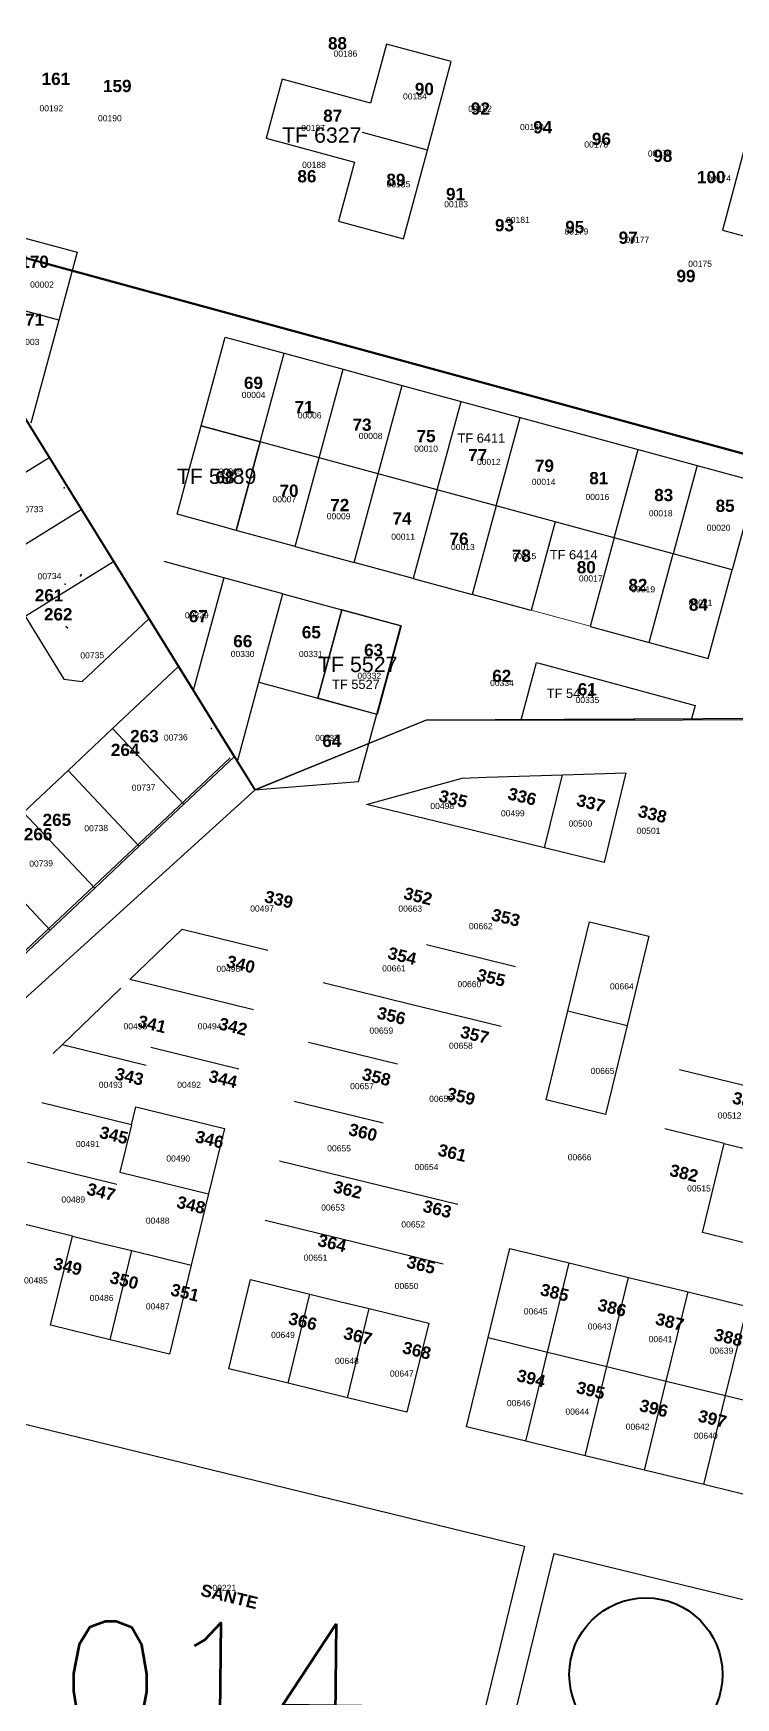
# Model space of a CAD drawing. Header units: metres. Extents: x 0 to 1324930, y 0 to 1631912.
# Drawn here: x 254000.7 to 254115.6, y 1630640.2 to 1630912.4 of the extents above; entities that cross this region are included whole.
import ezdxf
from ezdxf.enums import TextEntityAlignment as Align

# ---------------------------------------------------------------- set-up
doc = ezdxf.new("R2010")
doc.units = ezdxf.units.M
doc.header["$MEASUREMENT"] = 0
for name, color, linetype, lineweight in [('Cotation Surface1', 1, 'Continuous', 0), ('LimiteTF', 4, 'Continuous', 13), ('Numero_TF', 7, 'Continuous', 0), ('TopoAlt', 3, 'Continuous', 0), ('TopoMat', 4, 'Continuous', 0), ('Voirie', 252, 'Continuous', 0)]:
    doc.layers.add(name, color=color, linetype=linetype, lineweight=lineweight)
for name, color, linetype in [('limites_parcelles', 7, 'Continuous'), ('limites_sections', 7, 'Continuous'), ('limites_tf', 7, 'Continuous'), ('numero_lot', 7, 'Continuous'), ('numero_parcelle', 7, 'Continuous'), ('toponymie', 7, 'Continuous')]:
    doc.layers.add(name, color=color, linetype=linetype)
doc.styles.get("Standard").update_dxf_attribs({"font": 'txt.shx'})
doc.styles.add('Style-Arial', font='arial.ttf')
doc.styles.add('Style-txt', font='txt.shx')
doc.styles.add('style1', font='')
doc.styles.get('style1').set_extended_font_data('Times New Roman', bold=True)

# ---------------------------------------------------------------- blocks, each defined once
blk = doc.blocks.new('TCPOINT_108')
at = {"color": 0}
blk.add_point((0, 0), dxfattribs=at)
at = {"layer": 'TopoAlt'}
blk.add_attdef('ALT', text='', height=0.00762, dxfattribs=at).set_placement((0.00254, -0.00254), align=Align.TOP_LEFT)
at = {"layer": 'TopoMat'}
blk.add_attdef('MAT', (0.00254, 0.00254), '', height=0.01524, dxfattribs=at)
blk = doc.blocks.new('*U83')
at = {"layer": 'LimiteTF', "color": 5, "linetype": 'Continuous', "lineweight": 30}
for p, q in [((-68.200006, -106.530004, 0.00005), (-172.680006, 62.459996, 0.00005)), ((-172.680006, 62.459996, 0.00005), (-68.160006, -106.530004, 0.00005)), ((-57.900006, -91.540004, 0.00005), (-53.980006, -77.060004, 0.00005)), ((-53.980006, -77.060004, 0.00005), (-44.270006, -79.690004, 0.00005)), ((-44.270006, -79.690004, 0.00005), (-48.190006, -94.170004, 0.00005)), ((-48.190006, -94.170004, 0.00005), (-57.900006, -91.540004, 0.00005)), ((-40.170006, -95.130004, 0.00005), (-68.200006, -106.530004, 0.00005)), ((81.809994, -94.510004, 0.00005), (-40.170006, -95.130004, 0.00005))]:
    blk.add_line(p, q, dxfattribs=at)
at = {"layer": 'LimiteTF', "color": 5, "linetype": 'Continuous', "lineweight": 30, "style": 'Style-Arial'}
blk.add_text('TF 5527', height=2.5, dxfattribs=at).set_placement((-57.889677, -84.746563, 0.00005), align=Align.TOP_LEFT)
blk = doc.blocks.new('*U84')
at = {"layer": 'LimiteTF', "color": 5, "linetype": 'Continuous', "lineweight": 30}
blk.add_line((231.265866, -18.485031), (180.215866, -66.565031), dxfattribs=at)

msp = doc.modelspace()

# ---------------------------------------------------------------- linework, layer by layer
at = {"layer": 'Cotation Surface1', "color": 1, "linetype": 'Continuous', "lineweight": 40}
msp.add_circle((254100.89671, 1630643.98448), 12.52669, dxfattribs=at)
at = {"layer": 'limites_parcelles'}
for p, q in [((254058.4819, 1630910.63944), (254055.8633, 1630900.98838)), ((254069.07065, 1630907.76681), (254058.4819, 1630910.63944)), ((254065.15437, 1630893.28707), (254069.07065, 1630907.76681)), ((254041.38637, 1630904.91584), (254038.76755, 1630895.26484)), ((254055.8633, 1630900.98838), (254041.38637, 1630904.91584)), ((254038.76755, 1630895.26484), (254053.24471, 1630891.33732)), ((254065.15437, 1630893.28707), (254054.55401, 1630896.16285)), ((254117.32641, 1630894.67546), (254113.41013, 1630880.19572)), ((254061.23809, 1630878.80733), (254065.15437, 1630893.28707)), ((254053.24471, 1630891.33732), (254050.62612, 1630881.68626)), ((254050.62612, 1630881.68626), (254061.23809, 1630878.80733)), ((253994.85482, 1630880.12009), (254007.88417, 1630876.58654)), ((254113.41013, 1630880.19572), (254123.06128, 1630877.57745)), ((254007.88417, 1630876.58654), (254004.87165, 1630865.48813)), ((254004.87165, 1630865.48813), (253991.84212, 1630869.01931)), ((254004.87165, 1630865.48813), (254000.29977, 1630848.64491)), ((254028.14092, 1630848.20612), (254032.0703, 1630862.68231)), ((254032.0703, 1630862.68231), (254041.72118, 1630860.06305)), ((254037.7918, 1630845.58686), (254041.72118, 1630860.06305)), ((254041.72118, 1630860.06305), (254051.37206, 1630857.44379)), ((254047.44234, 1630842.96398), (254051.37206, 1630857.44379)), ((254051.37206, 1630857.44379), (254061.02294, 1630854.82453)), ((254057.09354, 1630840.34707), (254061.02294, 1630854.82453)), ((254061.02294, 1630854.82453), (254070.67382, 1630852.20528)), ((254066.74394, 1630837.72723), (254070.67382, 1630852.20528)), ((254070.67382, 1630852.20528), (254080.3247, 1630849.58602)), ((254037.7918, 1630845.58686), (254028.14092, 1630848.20612)), ((254076.39506, 1630835.10884), (254080.3247, 1630849.58602)), ((254080.3247, 1630849.58602), (254089.97558, 1630846.96676)), ((254033.86357, 1630831.10705), (254037.7918, 1630845.58686)), ((254047.44234, 1630842.96398), (254037.7918, 1630845.58686)), ((254089.97558, 1630846.96676), (254099.62646, 1630844.3475)), ((253988.81016, 1630834.06462), (254003.26959, 1630843.0088)), ((254043.5141, 1630828.48805), (254047.44234, 1630842.96398)), ((254057.09354, 1630840.34707), (254047.44234, 1630842.96398)), ((254095.69695, 1630829.87082), (254099.62646, 1630844.3475)), ((254099.62646, 1630844.3475), (254109.27723, 1630841.72785)), ((254053.16517, 1630825.86937), (254057.09354, 1630840.34707)), ((254066.74394, 1630837.72723), (254057.09354, 1630840.34707)), ((254109.27723, 1630841.72785), (254105.34835, 1630827.25129)), ((254109.27723, 1630841.72785), (254118.92822, 1630839.10899)), ((254066.7445, 1630837.72708), (254062.8164, 1630823.24967)), ((254066.7445, 1630837.72708), (254066.74394, 1630837.72723)), ((254076.39506, 1630835.10884), (254066.7445, 1630837.72708)), ((254118.92822, 1630839.10899), (254114.99927, 1630824.63268)), ((253994.07094, 1630825.55887), (254008.5304, 1630834.50305)), ((254076.39543, 1630835.10874), (254072.46766, 1630820.63081)), ((254076.39543, 1630835.10874), (254076.39506, 1630835.10884)), ((254086.04618, 1630832.48952), (254076.39543, 1630835.10874)), ((254086.04618, 1630832.48952), (254082.11825, 1630818.01227)), ((254095.69695, 1630829.87082), (254086.04618, 1630832.48952)), ((254043.5141, 1630828.48805), (254033.86357, 1630831.10705)), ((254095.69732, 1630829.87072), (254091.77023, 1630815.39267)), ((254095.69732, 1630829.87072), (254095.69695, 1630829.87082)), ((254105.34835, 1630827.25129), (254095.69732, 1630829.87072)), ((254043.5141, 1630828.48805), (254053.16517, 1630825.86937)), ((254101.42043, 1630812.77482), (254105.34835, 1630827.25129)), ((254114.99927, 1630824.63268), (254105.34835, 1630827.25129)), ((253999.33171, 1630817.05316), (254013.7912, 1630825.99737)), ((254031.86029, 1630823.35794), (254022.11589, 1630826.0093)), ((254062.8164, 1630823.24967), (254053.16517, 1630825.86937)), ((254111.07095, 1630810.15621), (254114.99927, 1630824.63268)), ((254031.86029, 1630823.35794), (254026.85307, 1630804.89619)), ((254041.51117, 1630820.73283), (254031.86029, 1630823.35794)), ((254037.58567, 1630806.26371), (254041.51117, 1630820.73283)), ((254041.51117, 1630820.73283), (254051.1622, 1630818.1181)), ((254062.8164, 1630823.24967), (254072.46766, 1630820.63081)), ((254051.1622, 1630818.1181), (254047.23714, 1630803.64602)), ((254060.81367, 1630815.49209), (254051.1622, 1630818.1181)), ((254082.11825, 1630818.01227), (254072.46766, 1630820.63081)), ((253999.33171, 1630817.05316), (254005.70066, 1630806.7557)), ((254008.67549, 1630806.36521), (254019.57653, 1630816.64785)), ((254019.57653, 1630816.64785), (254024.41658, 1630808.83112)), ((254056.88823, 1630801.02509), (254060.81367, 1630815.49209)), ((254091.77023, 1630815.39267), (254101.42043, 1630812.77482)), ((254101.42043, 1630812.77482), (254111.07095, 1630810.15621)), ((254024.41658, 1630808.83112), (254013.64461, 1630798.68025)), ((254024.41658, 1630808.83112), (254026.85307, 1630804.89619)), ((254005.70066, 1630806.7557), (254008.67549, 1630806.36521)), ((254026.85307, 1630804.89619), (254033.53676, 1630794.0653)), ((254034.06775, 1630793.27774), (254026.85307, 1630804.89619)), ((254034.06775, 1630793.27774), (254037.58567, 1630806.26371)), ((254037.58567, 1630806.26371), (254047.23714, 1630803.64602)), ((254047.23714, 1630803.64602), (254056.88823, 1630801.02509)), ((254053.90451, 1630790.01216), (254056.88823, 1630801.02509)), ((254013.64461, 1630798.68025), (254006.36657, 1630791.82055)), ((254013.64461, 1630798.68025), (254025.30314, 1630786.31075)), ((254025.30314, 1630786.31075), (254033.53676, 1630794.0653)), ((254033.53676, 1630794.0653), (254034.05402, 1630793.22708)), ((254006.36657, 1630791.82055), (253999.08862, 1630784.96093)), ((254006.36657, 1630791.82055), (254018.0226, 1630779.45382)), ((254034.05402, 1630793.22708), (254034.06775, 1630793.27774)), ((254034.05402, 1630793.22708), (254036.88484, 1630788.64841)), ((254070.81817, 1630790.56218), (254074.81328, 1630790.75992)), ((254074.81328, 1630790.75992), (254087.25859, 1630791.14199)), ((254084.33772, 1630779.17178), (254087.25859, 1630791.14199)), ((254087.25859, 1630791.14199), (254097.62969, 1630791.46039)), ((254097.62969, 1630791.46039), (254094.05268, 1630776.80121)), ((254036.88484, 1630788.64841), (254053.90451, 1630790.01216)), ((254055.19284, 1630786.28347), (254070.81817, 1630790.56218)), ((254018.0226, 1630779.45382), (254025.30314, 1630786.31075)), ((254072.67977, 1630782.01645), (254055.19284, 1630786.28347)), ((253999.08862, 1630784.96093), (254010.74204, 1630772.59687)), ((254084.33772, 1630779.17178), (254072.67977, 1630782.01645)), ((253991.81067, 1630778.10132), (254003.46158, 1630765.74002)), ((254010.74204, 1630772.59687), (254018.0226, 1630779.45382)), ((254094.05268, 1630776.80121), (254084.33772, 1630779.17178)), ((254003.46158, 1630765.74002), (254010.74204, 1630772.59687)), ((254088.12626, 1630752.51381), (254091.68211, 1630767.08625)), ((254091.68211, 1630767.08625), (254101.39707, 1630764.71569)), ((253996.18108, 1630758.88313), (254003.46158, 1630765.74002)), ((254016.50425, 1630757.63835), (254025.02524, 1630765.85253)), ((254025.02524, 1630765.85253), (254039.07736, 1630762.42365)), ((254101.39707, 1630764.71569), (254097.84122, 1630750.14325)), ((254079.59659, 1630759.74186), (254065.02415, 1630763.29771)), ((254005.41087, 1630746.97661), (254015.00421, 1630756.22453)), ((254022.30004, 1630756.22411), (254016.50425, 1630757.63835)), ((254036.70679, 1630752.70869), (254022.30004, 1630756.22411)), ((254048.08115, 1630757.13859), (254062.65358, 1630753.58275)), ((254062.65358, 1630753.58275), (254077.22602, 1630750.0269)), ((254084.57042, 1630737.94138), (254088.12626, 1630752.51381)), ((254088.12626, 1630752.51381), (254097.84122, 1630750.14325)), ((254097.84122, 1630750.14325), (254094.28537, 1630735.57081)), ((254045.71058, 1630747.42364), (254060.28302, 1630743.86779)), ((254003.92692, 1630745.5461), (254005.41087, 1630746.97661)), ((254019.16822, 1630743.60688), (254005.41087, 1630746.97661)), ((254034.33623, 1630742.99373), (254019.89095, 1630746.51855)), ((254106.3709, 1630742.9152), (254120.94334, 1630739.35936)), ((254016.75912, 1630733.90133), (254002.10962, 1630737.47598)), ((254016.75912, 1630733.90133), (254017.48185, 1630736.813)), ((254017.48185, 1630736.813), (254031.96566, 1630733.27877)), ((254057.91246, 1630734.15283), (254043.34002, 1630737.70868)), ((254094.28537, 1630735.57081), (254084.57042, 1630737.94138)), ((254016.75912, 1630733.90133), (254014.83184, 1630726.13688)), ((254031.96566, 1630733.27877), (254029.35804, 1630722.59232)), ((254113.71529, 1630730.82968), (254104.00033, 1630733.20025)), ((254110.15944, 1630716.25724), (254113.71529, 1630730.82968)), ((254113.71529, 1630730.82968), (254118.57277, 1630729.6444)), ((253999.73905, 1630727.76102), (254014.35002, 1630724.19577)), ((254014.83184, 1630726.13688), (254029.35804, 1630722.59232)), ((254040.96945, 1630727.99372), (254055.54189, 1630724.43787)), ((254055.54189, 1630724.43787), (254070.11433, 1630720.88202)), ((254029.35804, 1630722.59232), (254026.51336, 1630710.93437)), ((254007.08345, 1630715.6755), (253997.36849, 1630718.04606)), ((254038.59889, 1630718.27876), (254053.17132, 1630714.72291)), ((254003.5276, 1630701.10306), (254007.08345, 1630715.6755)), ((254007.08345, 1630715.6755), (254011.94092, 1630714.49021)), ((254053.17132, 1630714.72291), (254067.74376, 1630711.16706)), ((254119.8744, 1630713.88668), (254110.15944, 1630716.25724)), ((254011.94092, 1630714.49021), (254016.7984, 1630713.30493)), ((254013.24256, 1630698.73249), (254016.7984, 1630713.30493)), ((254016.7984, 1630713.30493), (254026.51336, 1630710.93437)), ((254075.08816, 1630699.08154), (254078.644, 1630713.65398)), ((254078.644, 1630713.65398), (254088.35896, 1630711.28341)), ((254026.51336, 1630710.93437), (254022.95751, 1630696.36193)), ((254084.80311, 1630696.71098), (254088.35896, 1630711.28341)), ((254088.35896, 1630711.28341), (254098.07392, 1630708.91285)), ((254032.67247, 1630693.99136), (254036.22832, 1630708.5638)), ((254036.22832, 1630708.5638), (254045.94328, 1630706.19324)), ((254094.51807, 1630694.34041), (254098.07392, 1630708.91285)), ((254098.07392, 1630708.91285), (254107.78888, 1630706.54228)), ((254104.23303, 1630691.96985), (254107.78888, 1630706.54228)), ((254107.78888, 1630706.54228), (254117.50384, 1630704.17172)), ((254042.38743, 1630691.6208), (254045.94328, 1630706.19324)), ((254045.94328, 1630706.19324), (254050.80076, 1630705.00795)), ((254050.80076, 1630705.00795), (254055.65824, 1630703.82267)), ((254052.10239, 1630689.25023), (254055.65824, 1630703.82267)), ((254055.65824, 1630703.82267), (254065.3732, 1630701.45211)), ((254113.94799, 1630689.59928), (254117.50384, 1630704.17172)), ((254013.24256, 1630698.73249), (254003.5276, 1630701.10306)), ((254065.3732, 1630701.45211), (254061.81735, 1630686.87967)), ((254022.95751, 1630696.36193), (254013.24256, 1630698.73249)), ((254071.53231, 1630684.5091), (254075.08816, 1630699.08154)), ((254075.08816, 1630699.08154), (254084.80311, 1630696.71098)), ((254081.24727, 1630682.13854), (254084.80311, 1630696.71098)), ((254084.80311, 1630696.71098), (254094.51807, 1630694.34041)), ((254042.38743, 1630691.6208), (254032.67247, 1630693.99136)), ((254090.96222, 1630679.76797), (254094.51807, 1630694.34041)), ((254094.51807, 1630694.34041), (254104.23303, 1630691.96985)), ((254052.10239, 1630689.25023), (254042.38743, 1630691.6208)), ((254100.67718, 1630677.39741), (254104.23303, 1630691.96985)), ((254104.23303, 1630691.96985), (254113.94799, 1630689.59928)), ((254061.81735, 1630686.87967), (254052.10239, 1630689.25023)), ((254110.39214, 1630675.02684), (254113.94799, 1630689.59928)), ((254113.94799, 1630689.59928), (254123.66295, 1630687.22872)), ((253998.47171, 1630685.1168), (254081.04885, 1630664.967)), ((254081.24727, 1630682.13854), (254071.53231, 1630684.5091)), ((254090.96222, 1630679.76797), (254081.24727, 1630682.13854)), ((254100.67718, 1630677.39741), (254090.96222, 1630679.76797)), ((254110.39214, 1630675.02684), (254100.67718, 1630677.39741)), ((254120.1071, 1630672.65628), (254110.39214, 1630675.02684)), ((254054.37801, 1630534.57299), (254085.90647, 1630663.78169)), ((254081.04885, 1630664.967), (254069.67014, 1630618.3352)), ((254085.90647, 1630663.78169), (254153.91104, 1630647.18776))]:
    msp.add_line(p, q, dxfattribs=at)
at = {"layer": 'limites_sections', "color": 112, "linetype": 'Continuous', "lineweight": 40, "flags": 128}
for points in [[(253674.5907, 1631377.4081), (253696.53778, 1631631.55299), (253757.0504, 1631605.0124), (254274.3391, 1631378.1314), (254391.23009, 1631349.84463), (254373.7007, 1631270.31254), (254242.09831, 1630809.46707), (253976.91465, 1630881.7928), (253928.21617, 1630961.4925), (253736.80282, 1630938.19152), (253609.69659, 1630931.39724), (253609.13338, 1630987.02081), (253623.83294, 1631051.57557), (253646.24496, 1631234.3197), (253674.5907, 1631377.4081)], [(254450.84006, 1630759.17525), (254395.3871, 1630569.1026), (254353.2541, 1630409.5098), (254348.49226, 1630392.38815), (254237.72828, 1630442.84484), (254040.03808, 1630496.89822), (253942.17203, 1630521.14592), (253859.1482, 1630539.48477), (253853.18689, 1630453.72681), (253808.24301, 1630442.91488), (253793.1789, 1630438.29059), (253774.7544, 1630423.15502), (253711.13409, 1630399.98221), (253678.01584, 1630518.05282), (253627.84835, 1630688.3893), (253621.62441, 1630712.82884), (253610.97515, 1630786.91817), (253609.69659, 1630931.39724), (253737.56631, 1630938.28485), (253928.21617, 1630961.4925), (253976.91465, 1630881.7928), (254242.09831, 1630809.46707), (254450.84006, 1630759.17525)]]:
    msp.add_lwpolyline(points, close=True, dxfattribs=at)
at = {"layer": 'limites_tf', "color": 5, "linetype": 'Continuous', "lineweight": 30}
for p, q in [((254033.53946, 1630794.06783), (253929.00716, 1630963.07748)), ((254036.93922, 1630788.65182), (253932.45922, 1630957.64182)), ((253932.45922, 1630957.64182), (254036.97922, 1630788.65182)), ((254047.23922, 1630803.64182), (254051.15922, 1630818.12182)), ((254051.15922, 1630818.12182), (254060.86922, 1630815.49182)), ((254060.86922, 1630815.49182), (254056.94922, 1630801.01182)), ((254056.94922, 1630801.01182), (254047.23922, 1630803.64182))]:
    msp.add_line(p, q, dxfattribs=at)
at = {"layer": 'limites_tf', "color": 5, "linetype": 'Continuous', "lineweight": 13}
for p, q in [((254082.12418, 1630818.05168), (254086.05418, 1630832.53168)), ((254086.05418, 1630832.53168), (254095.70418, 1630829.91168)), ((254095.70418, 1630829.91168), (254091.78418, 1630815.43168)), ((254091.78418, 1630815.43168), (254082.12418, 1630818.05168))]:
    msp.add_line(p, q, dxfattribs=at)
at = {"layer": 'limites_tf', "color": 5, "lineweight": 30, "flags": 128}
msp.add_lwpolyline([(254026.63466, 1630842.65691), (254028.14092, 1630848.20612), (254028.14092, 1630848.20612), (254037.7918, 1630845.58686), (254033.86243, 1630831.11067), (254030.96717, 1630831.89645), (254024.21155, 1630833.72993), (254025.7571, 1630839.4239), (254026.63466, 1630842.65691)], close=True, dxfattribs=at)
at = {"layer": 'limites_tf', "color": 5, "linetype": 'Continuous', "lineweight": 30, "flags": 128}
msp.add_lwpolyline([(253863.47301, 1630631.51545), (254036.97922, 1630788.65182), (254064.91084, 1630800.05394), (254191.27086, 1630800.24099), (254225.08205, 1630797.6273), (254235.2431, 1630796.06252), (254249.51535, 1630787.86344), (254259.6631, 1630786.30252), (254272.43949, 1630794.45875), (254312.24829, 1630786.52013), (254327.41138, 1630784.83074), (254345.75611, 1630781.85287), (254364.10084, 1630778.875), (254399.21894, 1630756.61485), (254377.21493, 1630714.46368), (254382.80045, 1630626.43015)], dxfattribs=at)
at = {"layer": 'limites_tf', "color": 5, "lineweight": 30}
msp.add_3dface([(254108.96108, 1630802.43943), (254108.37086, 1630800.26949), (254080.4756, 1630800.13273), (254083.01181, 1630809.48209)], dxfattribs=at)
at = {"layer": 'voirie', "color": 7, "linetype": 'Continuous', "lineweight": 80}
msp.add_open_spline([(253618.55824, 1630811.93265), (253615.63997, 1630812.82328), (253612.72169, 1630813.71392), (253609.80341, 1630814.60455), (253607.05162, 1630815.44437), (253604.28836, 1630818.63114), (253604.598, 1630821.48949), (253608.87948, 1630861.01292), (253613.67903, 1630900.534), (253618.0762, 1630940.07349), (253623.13628, 1630985.57397), (253628.26861, 1631030.97607), (253633.22377, 1631076.57602), (253634.31753, 1631086.64138), (253634.39086, 1631096.77214), (253634.41747, 1631106.86791), (253634.44129, 1631115.90721), (253633.98282, 1631124.94361), (253633.08346, 1631133.97814), (253632.01873, 1631144.67388), (253630.47772, 1631155.23103), (253628.29266, 1631165.75292), (253626.55485, 1631174.1211), (253624.46273, 1631182.35637), (253622.24574, 1631190.5837), (253615.78429, 1631214.56245), (253606.59298, 1631237.58606), (253600.20021, 1631261.73134), (253597.02759, 1631273.71423), (253595.43699, 1631285.93114), (253594.14985, 1631298.19839), (253593.06189, 1631308.5673), (253593.03743, 1631319.04618), (253593.55566, 1631329.43791), (253594.18821, 1631342.12203), (253596.8899, 1631354.52544), (253600.11073, 1631367.00814), (253602.25784, 1631375.32955), (253604.95445, 1631382.5885), (253611.01108, 1631389.97685), (253613.64233, 1631393.18665), (253616.79236, 1631396.78606), (253620.28523, 1631395.97577), (253624.37848, 1631395.0262), (253628.45969, 1631393.20247), (253632.60674, 1631392.01069), (253636.54384, 1631390.87924), (253640.4687, 1631389.65467), (253644.4538, 1631388.7467), (253649.76195, 1631387.53729), (253655.40542, 1631388.43188), (253660.81272, 1631389.2975), (253665.21546, 1631390.00231), (253669.48953, 1631390.98203), (253673.64437, 1631392.89826), (253678.23814, 1631395.01694), (253682.491, 1631397.4358), (253686.07303, 1631400.81374), (253690.2231, 1631404.72736), (253694.32327, 1631408.6534), (253698.38904, 1631412.63602), (253711.29332, 1631425.2764), (253724.0934, 1631438.01181), (253737.03345, 1631450.61692), (253740.95536, 1631454.43732), (253745.02888, 1631458.08556), (253749.10996, 1631461.74575), (253753.83581, 1631465.98421), (253758.82834, 1631469.83763), (253764.00603, 1631473.56729), (253774.84124, 1631481.37225), (253786.41248, 1631487.56758), (253798.46204, 1631493.48), (253808.96389, 1631498.63299), (253819.55777, 1631502.66611), (253830.92502, 1631505.69349), (253838.2665, 1631507.6487), (253845.65504, 1631508.61555), (253853.09052, 1631508.93165), (253861.20689, 1631509.27669), (253869.39863, 1631508.89186), (253877.51441, 1631507.75705), (253885.4398, 1631506.64885), (253893.54476, 1631505.62291), (253900.744, 1631502.22811), (253936.62922, 1631485.30643), (253972.51445, 1631468.38475), (254008.39968, 1631451.46308)], degree=3, knots=[0, 0, 0, 0, 0.008738248, 0.008738248, 0.008738248, 0.016977969, 0.016977969, 0.016977969, 0.130911466, 0.130911466, 0.130911466, 0.262021663, 0.262021663, 0.262021663, 0.290961855, 0.290961855, 0.290961855, 0.316873591, 0.316873591, 0.316873591, 0.347549798, 0.347549798, 0.347549798, 0.371946938, 0.371946938, 0.371946938, 0.443052896, 0.443052896, 0.443052896, 0.478341576, 0.478341576, 0.478341576, 0.508169358, 0.508169358, 0.508169358, 0.544577094, 0.544577094, 0.544577094, 0.568847772, 0.568847772, 0.568847772, 0.579391936, 0.579391936, 0.579391936, 0.591748551, 0.591748551, 0.591748551, 0.603479571, 0.603479571, 0.603479571, 0.619105246, 0.619105246, 0.619105246, 0.631827968, 0.631827968, 0.631827968, 0.645894731, 0.645894731, 0.645894731, 0.66219222, 0.66219222, 0.66219222, 0.713918545, 0.713918545, 0.713918545, 0.729595902, 0.729595902, 0.729595902, 0.747750107, 0.747750107, 0.747750107, 0.785740962, 0.785740962, 0.785740962, 0.818852057, 0.818852057, 0.818852057, 0.840236657, 0.840236657, 0.840236657, 0.863579545, 0.863579545, 0.863579545, 0.886374843, 0.886374843, 0.886374843, 1, 1, 1, 1], dxfattribs=at)

# ---------------------------------------------------------------- block references
at = {"layer": 'limites_tf', "color": 5, "linetype": 'Continuous', "lineweight": 30}
for name, p in [('*U83', (254105.14311, 1630895.17252, -0.00005)), ('*U84', (253801.60151, 1630812.40108))]:
    msp.add_blockref(name, p, dxfattribs=at)
at = {"layer": 'toponymie', "lineweight": 30, "xscale": 39.374638, "yscale": 39.374638, "zscale": 39.374638}
for p in [(254005.75296, 1630838.07328, 7.62888), (254008.41791, 1630823.68085, 7.87891), (254008.53192, 1630823.82287, 7.60688), (254005.90162, 1630822.32169, 7.90592), (254006.08964, 1630815.30788, 7.44286), (254006.26966, 1630815.17987, 7.67489)]:
    msp.add_blockref('TCPOINT_108', p, dxfattribs=at)
at = {"layer": 'toponymie', "xscale": 39.374638, "yscale": 39.374638, "zscale": 39.374638}
msp.add_blockref('TCPOINT_108', (254029.82775, 1630798.67672), dxfattribs=at)

# ---------------------------------------------------------------- texts
at = {"layer": 'limites_sections', "color": 3, "lineweight": 30, "style": 'Style-txt'}
msp.add_text('014', height=19.99996, rotation=359.3742, dxfattribs=at).set_placement((254030.3942, 1630642.45992), align=Align.MIDDLE_CENTER)
at = {"layer": 'numero_lot', "color": 7, "linetype": 'Continuous', "lineweight": 0, "char_height": 2, "attachment_point": 7, "line_spacing_factor": 0.72, "style": 'style1'}
for s, insert in [('\\fArial|b1|i0|c00|p39;88', (254048.89007, 1630909.74442)), ('\\fArial|b1|i0|c00|p39;161', (254002.05144, 1630903.9248)), ('\\fArial|b1|i0|c00|p39;159', (254012.09662, 1630902.75943)), ('\\fArial|b1|i0|c00|p39;90', (254063.10873, 1630902.26952)), ('\\fArial|b1|i0|c00|p39;87', (254048.11374, 1630897.89941)), ('\\fArial|b1|i0|c00|p39;92', (254072.28042, 1630899.06477)), ('\\fArial|b1|i0|c00|p39;94', (254082.47119, 1630896.00569)), ('\\fArial|b1|i0|c00|p39;96', (254092.07962, 1630894.11198)), ('\\fArial|b1|i0|c00|p39;98', (254102.12481, 1630891.34424)), ('\\fArial|b1|i0|c00|p39;86', (254043.89185, 1630887.99382)), ('\\fArial|b1|i0|c00|p39;89', (254058.45009, 1630887.41113)), ('\\fArial|b1|i0|c00|p39;100', (254109.25835, 1630887.84815)), ('\\fArial|b1|i0|c00|p39;91', (254068.20411, 1630885.08041)), ('\\fArial|b1|i0|c00|p39;93', (254076.21114, 1630879.98194)), ('\\fArial|b1|i0|c00|p39;95', (254087.71215, 1630879.6906)), ('\\fArial|b1|i0|c00|p39;97', (254096.4471, 1630877.94255)), ('\\fArial|b1|i0|c00|p39;99', (254105.90995, 1630871.67872)), ('\\fArial|b1|i0|c00|p39;69', (254035.14793, 1630854.2019)), ('\\fArial|b1|i0|c00|p39;71', (254043.44612, 1630850.2688)), ('\\fArial|b1|i0|c00|p39;73', (254052.90898, 1630847.35539)), ('\\fArial|b1|i0|c00|p39;75', (254063.39091, 1630845.49521)), ('\\fArial|b1|i0|c00|p39;77', (254071.83469, 1630842.43613)), ('\\fArial|b1|i0|c00|p39;79', (254082.75337, 1630840.65455)), ('\\fArial|b1|i0|c00|p39;68', (254030.48929, 1630838.76083)), ('\\fArial|b1|i0|c00|p39;81', (254091.63389, 1630838.61516)), ('\\fArial|b1|i0|c00|p39;70', (254040.97122, 1630836.57577)), ('\\fArial|b1|i0|c00|p39;83', (254102.26141, 1630835.84742)), ('\\fArial|b1|i0|c00|p39;72', (254049.26942, 1630834.24504)), ('\\fArial|b1|i0|c00|p39;85', (254112.30659, 1630834.09937)), ('\\fArial|b1|i0|c00|p39;74', (254059.46019, 1630832.05999)), ('\\fArial|b1|i0|c00|p39;76', (254068.77746, 1630828.70957)), ('\\fArial|b1|i0|c00|p39;78', (254078.96822, 1630825.94183)), ('\\fArial|b1|i0|c00|p39;80', (254089.59574, 1630824.04811)), ('\\fArial|b1|i0|c00|p39;261', (254000.93394, 1630819.45906)), ('\\fArial|b1|i0|c00|p39;82', (254098.03952, 1630821.1347)), ('\\fArial|b1|i0|c00|p39;262', (254002.42886, 1630816.34456)), ('\\fArial|b1|i0|c00|p39;67', (254026.12182, 1630816.03624)), ('\\fArial|b1|i0|c00|p39;84', (254107.93912, 1630817.92995)), ('\\fArial|b1|i0|c00|p39;65', (254044.61078, 1630813.41417)), ('\\fArial|b1|i0|c00|p39;66', (254033.40094, 1630811.95746)), ('\\fArial|b1|i0|c00|p39;63', (254054.80155, 1630810.50076)), ('\\fArial|b1|i0|c00|p39;62', (254075.76541, 1630806.27632)), ('\\fArial|b1|i0|c00|p39;61', (254089.74132, 1630804.09126)), ('\\fArial|b1|i0|c00|p39;264', (254013.38319, 1630794.17268)), ('\\fArial|b1|i0|c00|p39;263', (254016.53731, 1630796.42557)), ('\\fArial|b1|i0|c00|p39;64', (254047.95918, 1630795.64237)), ('\\fArial|b1|i0|c00|p39;265', (254002.20862, 1630782.72769)), ('\\fArial|b1|i0|c00|p39;266', (253999.14461, 1630780.38465))]:
    msp.add_mtext(s, dxfattribs=dict(at, insert=insert))
at = {"layer": 'numero_lot', "color": 7, "linetype": 'Continuous', "lineweight": 13, "char_height": 2, "attachment_point": 7, "rotation": 359.9941558, "line_spacing_factor": 0.72, "style": 'style1'}
for s, insert in [('\\fArial|b1|i0|c00|p39;170', (253998.56307, 1630874.01443)), ('\\fArial|b1|i0|c00|p39;171', (253997.80039, 1630864.56736))]:
    msp.add_mtext(s, dxfattribs=dict(at, insert=insert))
at = {"layer": 'numero_lot', "color": 7, "lineweight": 13, "char_height": 2, "attachment_point": 7, "rotation": 346.2870965, "line_spacing_factor": 0.72, "style": 'style1'}
for s, insert in [('\\fArial|b1|i0|c00|p39;335', (254066.88055, 1630786.76464)), ('\\fArial|b1|i0|c00|p39;336', (254078.1604, 1630787.12666)), ('\\fArial|b1|i0|c00|p39;337', (254089.4061, 1630786.05552)), ('\\fArial|b1|i0|c00|p39;338', (254099.4777, 1630784.26694)), ('\\fArial|b1|i0|c00|p39;339', (254038.35395, 1630770.29242)), ('\\fArial|b1|i0|c00|p39;352', (254061.12244, 1630770.83067)), ('\\fArial|b1|i0|c00|p39;353', (254075.4865, 1630767.32567)), ('\\fArial|b1|i0|c00|p39;340', (254032.12907, 1630759.6918)), ('\\fArial|b1|i0|c00|p39;354', (254058.52769, 1630761.05132)), ('\\fArial|b1|i0|c00|p39;355', (254073.08851, 1630757.49831)), ('\\fArial|b1|i0|c00|p39;356', (254056.76795, 1630751.27647)), ('\\fArial|b1|i0|c00|p39;341', (254017.61448, 1630749.90844)), ('\\fArial|b1|i0|c00|p39;342', (254030.85584, 1630749.50393)), ('\\fArial|b1|i0|c00|p39;357', (254070.39425, 1630748.16559)), ('\\fArial|b1|i0|c00|p39;343', (254013.89492, 1630741.32951)), ('\\fArial|b1|i0|c00|p39;344', (254029.22311, 1630740.92125)), ('\\fArial|b1|i0|c00|p39;358', (254054.322, 1630741.25257)), ('\\fArial|b1|i0|c00|p39;359', (254068.14507, 1630738.09368)), ('\\fArial|b1|i0|c00|p39;380', (254114.88907, 1630737.38254)), ('\\fArial|b1|i0|c00|p39;345', (254011.34813, 1630731.74672)), ('\\fArial|b1|i0|c00|p39;360', (254052.11585, 1630732.2114)), ('\\fArial|b1|i0|c00|p39;346', (254027.02188, 1630731.04589)), ('\\fArial|b1|i0|c00|p39;361', (254066.72464, 1630728.85494)), ('\\fArial|b1|i0|c00|p39;382', (254104.62677, 1630725.53882)), ('\\fArial|b1|i0|c00|p39;347', (254009.29213, 1630722.46651)), ('\\fArial|b1|i0|c00|p39;362', (254049.61702, 1630722.82516)), ('\\fArial|b1|i0|c00|p39;348', (254023.99055, 1630720.33182)), ('\\fArial|b1|i0|c00|p39;363', (254064.27375, 1630719.66524)), ('\\fArial|b1|i0|c00|p39;364', (254047.06529, 1630714.07656)), ('\\fArial|b1|i0|c00|p39;349', (254003.81352, 1630710.26711)), ('\\fArial|b1|i0|c00|p39;365', (254061.62611, 1630710.52355)), ('\\fArial|b1|i0|c00|p39;350', (254013.06027, 1630708.00495)), ('\\fArial|b1|i0|c00|p39;351', (254022.99458, 1630705.99736)), ('\\fArial|b1|i0|c00|p39;385', (254083.46743, 1630706.02013)), ('\\fArial|b1|i0|c00|p39;386', (254092.86432, 1630703.51893)), ('\\fArial|b1|i0|c00|p39;366', (254042.27783, 1630701.29201)), ('\\fArial|b1|i0|c00|p39;387', (254102.31053, 1630701.21978)), ('\\fArial|b1|i0|c00|p39;367', (254051.28255, 1630698.89235)), ('\\fArial|b1|i0|c00|p39;368', (254060.92283, 1630696.53416)), ('\\fArial|b1|i0|c00|p39;388', (254111.90285, 1630698.66505)), ('\\fArial|b1|i0|c00|p39;394', (254079.62213, 1630691.97028)), ('\\fArial|b1|i0|c00|p39;395', (254089.35968, 1630690.0107)), ('\\fArial|b1|i0|c00|p39;396', (254099.69245, 1630687.07288)), ('\\fArial|b1|i0|c00|p39;397', (254109.28119, 1630685.35786))]:
    msp.add_mtext(s, dxfattribs=dict(at, insert=insert))
at = {"layer": 'numero_lot', "color": 7, "lineweight": 13, "insert": (254027.91047, 1630656.8676), "char_height": 2, "width": 68.897638, "attachment_point": 7, "rotation": 346.2870965, "style": 'style1'}
msp.add_mtext('\\fArial|b1|i0|c00|p39;SANTE', dxfattribs=at)
at = {"layer": 'numero_parcelle', "color": 5, "lineweight": 0, "style": 'Style-Arial'}
for s, rotation, p in [('00186', 0.13636, (254049.81076, 1630909.58081, -256204.48438)), ('00184', 0.13636, (254061.16729, 1630902.57541, -256204.48438)), ('00192', 0.13636, (254001.69735, 1630900.6298, -256204.48438)), ('00182', 0.13636, (254071.82884, 1630900.54967, -256204.48438)), ('00190', 0.13636, (254011.26493, 1630899.01167, -256204.48438)), ('00187', 0.13636, (254044.51344, 1630897.41844, -256204.48438)), ('00180', 0.13636, (254080.30668, 1630897.56153, -256204.48438)), ('00178', 0.13636, (254090.83356, 1630894.71501, -256204.48438)), ('00176', 0.13636, (254101.22056, 1630893.23557, -256204.48438)), ('00188', 0.13636, (254044.66233, 1630891.38193, -256204.48438)), ('00174', 0.13636, (254110.93063, 1630889.15644, -256204.48438)), ('00185', 0.13636, (254058.46898, 1630888.21113, -256204.48438)), ('00183', 0.13636, (254067.90384, 1630884.95179, -256204.48438)), ('00181', 0.13636, (254078.0202, 1630882.37777, -256204.48438)), ('00179', 0.13636, (254087.58843, 1630880.48616, -256204.48438)), ('00177', 0.13636, (254097.56523, 1630879.14249, -256204.48438)), ('00175', 0.13636, (254107.82147, 1630875.2014, -256204.48438)), ('00002', 359.99413, (254000.17017, 1630871.80638)), ('00003', 359.99413, (253997.80118, 1630862.42516)), ('00004', 359.99413, (254034.78342, 1630853.75616)), ('00006', 359.99413, (254043.95918, 1630850.40999)), ('00008', 359.99413, (254053.92429, 1630847.0514)), ('00010', 359.99413, (254063.00151, 1630844.97667)), ('00012', 359.99413, (254073.26274, 1630842.80307)), ('00005', 359.99413, (254031.03276, 1630841.22736)), ('00014', 359.99413, (254082.24118, 1630839.54333)), ('00016', 359.99413, (254091.02236, 1630837.07363)), ('00733', 1.13223, (253998.42259, 1630835.02417)), ('00007', 359.99413, (254039.81373, 1630836.68387)), ('00018', 359.99413, (254101.38221, 1630834.40626)), ('00009', 359.99413, (254048.69355, 1630833.91789)), ('00020', 359.99413, (254110.85407, 1630832.03524)), ('00011', 359.99413, (254059.25066, 1630830.55924)), ('00013', 359.99413, (254069.0186, 1630828.87945)), ('00015', 359.99413, (254079.08256, 1630827.39714)), ('00734', 1.13223, (254001.38363, 1630824.08188)), ('00017', 359.99413, (254089.93565, 1630823.7422)), ('00019', 359.99413, (254098.51956, 1630821.96378)), ('00021', 359.99413, (254107.89278, 1630819.79027)), ('00329', 359.99413, (254025.48789, 1630817.71058)), ('00735', 1.13223, (254008.37838, 1630811.13879)), ('00330', 359.99413, (254032.98599, 1630811.38967)), ('00331', 359.99413, (254044.13545, 1630811.38853)), ('00332', 359.99413, (254053.70586, 1630807.83247)), ('00334', 359.99413, (254075.41266, 1630806.64522)), ('00335', 359.99413, (254089.39854, 1630803.87873)), ('00736', 1.13223, (254022.0442, 1630797.69721)), ('00333', 359.99413, (254046.79808, 1630797.6617)), ('00737', 1.13223, (254016.78481, 1630789.49913)), ('00498', 359.99413, (254065.64612, 1630786.52355)), ('00499', 359.99413, (254077.19013, 1630785.33734)), ('00738', 1.13223, (254009.02513, 1630782.86608)), ('00500', 359.99413, (254088.24076, 1630783.65742)), ('00501', 359.99413, (254099.3901, 1630782.47125)), ('00739', 1.13223, (254000.01604, 1630777.08547)), ('00497', 359.99413, (254036.17357, 1630769.75721)), ('00663', 359.99413, (254060.41215, 1630769.73831)), ('00662', 359.99413, (254071.95599, 1630766.87331)), ('00496', 359.99413, (254030.64716, 1630759.88256)), ('00661', 359.99413, (254057.74712, 1630759.96212)), ('00660', 359.99413, (254070.08033, 1630757.3933)), ('00664', 359.99413, (254095.02474, 1630757.02042)), ('00495', 359.99413, (254015.45135, 1630750.50267)), ('00494', 359.99413, (254027.5875, 1630750.50142)), ('00659', 359.99413, (254055.67405, 1630749.79086)), ('00658', 359.99413, (254068.69795, 1630747.32072)), ('00665', 359.99413, (254091.86596, 1630743.19544)), ('00493', 359.99413, (254011.40499, 1630740.92412)), ('00492', 359.99413, (254024.23181, 1630740.92281)), ('00657', 359.99413, (254052.51575, 1630740.70598)), ('00656', 359.99413, (254065.44102, 1630738.63086)), ('00512', 359.99413, (254112.64998, 1630735.90053)), ('00491', 359.99413, (254007.65463, 1630731.24679)), ('00490', 359.99413, (254022.45455, 1630728.87522)), ('00655', 359.99413, (254048.76533, 1630730.53489)), ('00666', 359.99413, (254088.11513, 1630729.07427)), ('00654', 359.99413, (254063.07185, 1630727.47211)), ('00515', 359.99413, (254107.64136, 1630723.97672)), ('00489', 359.99413, (254005.28567, 1630722.16184)), ('00653', 359.99413, (254047.77766, 1630720.85728)), ('00488', 359.99413, (254019.09881, 1630718.70409)), ('00652', 359.99413, (254060.90019, 1630718.09088)), ('00651', 359.99413, (254044.91545, 1630712.66115)), ('00485', 359.99413, (253999.16691, 1630708.92967)), ('00650', 359.99413, (254059.81382, 1630708.01827)), ('00486', 359.99413, (254009.92141, 1630706.06476)), ('00487', 359.99413, (254019.09737, 1630704.68129)), ('00645', 359.99413, (254080.9283, 1630703.86851)), ('00643', 359.99413, (254091.38684, 1630701.39864)), ('00649', 359.99413, (254039.5861, 1630700.02142)), ('00641', 359.99413, (254101.35207, 1630699.32382)), ('00648', 359.99413, (254050.04445, 1630695.774)), ('00639', 359.99413, (254111.31733, 1630697.44651)), ('00647', 359.99413, (254059.02301, 1630693.69929)), ('00646', 359.99413, (254078.16406, 1630688.85847)), ('00644', 359.99413, (254087.7347, 1630687.47496)), ('00642', 359.99413, (254097.60123, 1630685.00514)), ('00640', 359.99413, (254108.75054, 1630683.52272)), ('00221', 359.99413, (254029.99194, 1630658.65086))]:
    msp.add_text(s, height=1, rotation=rotation, dxfattribs=at).set_placement(p, align=Align.TOP_LEFT)
at = {"layer": 'numero_tf', "color": 4, "linetype": 'Continuous', "lineweight": 0, "style": 'Style-Arial'}
for s, height, p in [('TF 6327', 2.5, (254041.3777, 1630897.00716)), ('TF 6411', 1.5, (254070.08644, 1630846.95065)), ('TF 5989', 2.5, (254024.17235, 1630841.19988)), ('TF 5989', 2.5, (254024.17235, 1630841.19988)), ('TF 6414', 1.5, (254085.19178, 1630827.87573)), ('TF 5527', 1.5, (254049.56823, 1630806.67499)), ('TF 5474', 1.5, (254084.68941, 1630805.191))]:
    msp.add_text(s, height=height, dxfattribs=at).set_placement(p, align=Align.TOP_LEFT)

doc.saveas('drawing.dxf')
